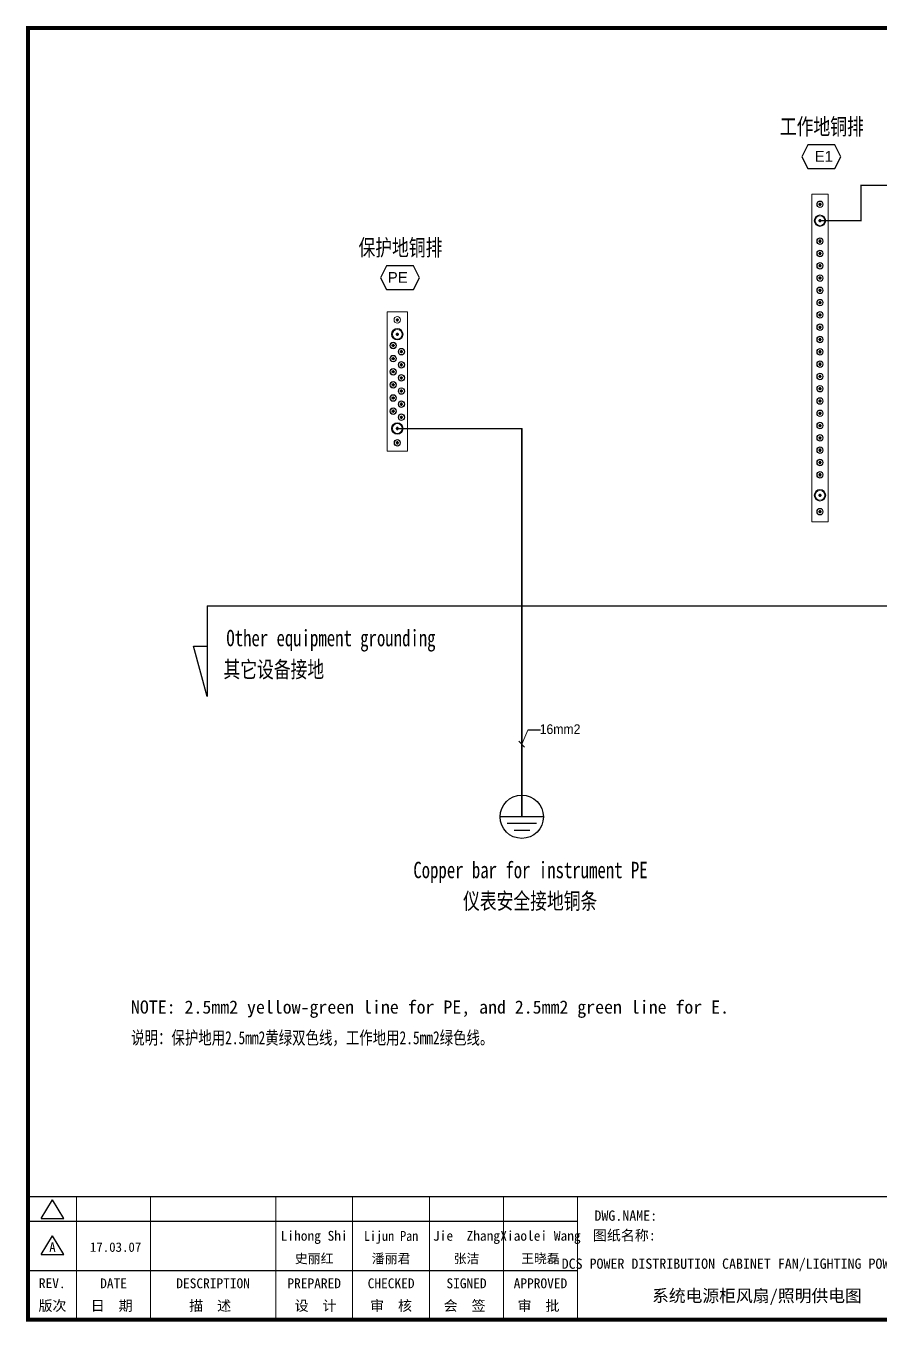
# Model space of a CAD drawing. Extents: x 81444 to 119867, y -54538 to -28747.
# Drawn here: x 96469 to 98552, y -32548 to -29386 of the extents above; entities that cross this region are included whole.
import ezdxf
from ezdxf.enums import TextEntityAlignment as Align
from ezdxf.lldxf.tags import DXFTag

# ---------------------------------------------------------------- set-up
doc = ezdxf.new("R2010")
doc.units = 0
doc.header["$LTSCALE"] = 100
doc.header["$MEASUREMENT"] = 0
doc.layers.add('02___PRT_ALL_AXES', color=7, linetype='Continuous')
doc.layers.add('t', color=1, linetype='Continuous')
doc.layers.add('细实线', color=7, linetype='Continuous', lineweight=20)
doc.styles.add('HZ', font='arial.ttf', dxfattribs={"width": 0.7})
doc.styles.add('HZTXT1', font='', dxfattribs={"width": 0.8})
doc.styles.get("Standard").update_dxf_attribs({"font": ''})
doc.styles.get('HZTXT1').set_extended_font_data('SimSun')
doc.styles.get('Standard').set_extended_font_data('SimSun')
tags = doc.linetypes.add('CENTER', pattern=[2, 1.25, -0.25, 0.25, -0.25]).pattern_tags.tags
tags[10:11] = [DXFTag(74, 4), DXFTag(75, 0), DXFTag(340, '0'), DXFTag(46, 1.0), DXFTag(50, 0.0), DXFTag(44, 0.0), DXFTag(45, 0.0)]
tags[8:9] = [DXFTag(74, 4), DXFTag(75, 0), DXFTag(340, '0'), DXFTag(46, 1.0), DXFTag(50, 0.0), DXFTag(44, 0.0), DXFTag(45, 0.0)]
tags[6:7] = [DXFTag(74, 4), DXFTag(75, 0), DXFTag(340, '0'), DXFTag(46, 1.0), DXFTag(50, 0.0), DXFTag(44, 0.0), DXFTag(45, 0.0)]
tags[4:5] = [DXFTag(74, 4), DXFTag(75, 0), DXFTag(340, '0'), DXFTag(46, 1.0), DXFTag(50, 0.0), DXFTag(44, 0.0), DXFTag(45, 0.0)]
tags = doc.linetypes.add('HIDDEN', pattern=[0.375, 0.25, -0.125]).pattern_tags.tags
tags[6:7] = [DXFTag(74, 4), DXFTag(75, 0), DXFTag(340, '0'), DXFTag(46, 1.0), DXFTag(50, 0.0), DXFTag(44, 0.0), DXFTag(45, 0.0)]
tags[4:5] = [DXFTag(74, 4), DXFTag(75, 0), DXFTag(340, '0'), DXFTag(46, 1.0), DXFTag(50, 0.0), DXFTag(44, 0.0), DXFTag(45, 0.0)]

# ---------------------------------------------------------------- blocks, each defined once
blk = doc.blocks.new('保护地铜排新')
at = {"linetype": 'Continuous', "lineweight": 0}
for p, q in [((11, -10.5), (11, -9.5)), ((11, -9.5), (12, -9.5)), ((12, -10.5), (11, -10.5)), ((12, -9.5), (12, -8.5)), ((12, -8.5), (13, -8.5)), ((12, -11.5), (12, -10.5)), ((13, -11.5), (12, -11.5)), ((13, -8.5), (13, -9.5)), ((13, -9.5), (14, -9.5)), ((13, -10.5), (13, -11.5)), ((14, -10.5), (13, -10.5)), ((14, -9.5), (14, -10.5)), ((6, -41.75), (6, -40.75)), ((6, -40.75), (7, -40.75)), ((7, -41.75), (6, -41.75)), ((7, -40.75), (7, -39.75)), ((7, -39.75), (8, -39.75)), ((7, -42.75), (7, -41.75)), ((8, -42.75), (7, -42.75)), ((8, -39.75), (8, -40.75)), ((8, -40.75), (9, -40.75)), ((8, -41.75), (8, -42.75)), ((9, -41.75), (8, -41.75)), ((9, -40.75), (9, -41.75)), ((17, -48.25), (17, -47.25)), ((17, -47.25), (18, -47.25)), ((18, -47.25), (18, -48.25)), ((6, -57.75), (6, -56.75)), ((6, -56.75), (7, -56.75)), ((7, -57.75), (6, -57.75)), ((7, -56.75), (7, -55.75)), ((7, -55.75), (8, -55.75)), ((7, -58.75), (7, -57.75)), ((8, -58.75), (7, -58.75)), ((8, -55.75), (8, -56.75)), ((8, -56.75), (9, -56.75)), ((8, -57.75), (8, -58.75)), ((9, -57.75), (8, -57.75)), ((9, -56.75), (9, -57.75)), ((16, -49.25), (16, -48.25)), ((16, -48.25), (17, -48.25)), ((17, -49.25), (16, -49.25)), ((17, -50.25), (17, -49.25)), ((18, -50.25), (17, -50.25)), ((18, -48.25), (19, -48.25)), ((18, -49.25), (18, -50.25)), ((19, -49.25), (18, -49.25)), ((19, -48.25), (19, -49.25)), ((6, -73.75), (6, -72.75)), ((6, -72.75), (7, -72.75)), ((7, -73.75), (6, -73.75)), ((7, -72.75), (7, -71.75)), ((7, -71.75), (8, -71.75)), ((7, -74.75), (7, -73.75)), ((8, -74.75), (7, -74.75)), ((8, -71.75), (8, -72.75)), ((8, -72.75), (9, -72.75)), ((8, -73.75), (8, -74.75)), ((9, -73.75), (8, -73.75)), ((9, -72.75), (9, -73.75)), ((16, -65.25), (16, -64.25)), ((16, -64.25), (17, -64.25)), ((17, -65.25), (16, -65.25)), ((17, -64.25), (17, -63.25)), ((17, -63.25), (18, -63.25)), ((17, -66.25), (17, -65.25)), ((18, -66.25), (17, -66.25)), ((18, -63.25), (18, -64.25)), ((18, -64.25), (19, -64.25)), ((18, -65.25), (18, -66.25)), ((19, -65.25), (18, -65.25)), ((19, -64.25), (19, -65.25)), ((6, -89.75), (6, -88.75)), ((6, -88.75), (7, -88.75)), ((7, -89.75), (6, -89.75)), ((7, -88.75), (7, -87.75)), ((7, -87.75), (8, -87.75)), ((7, -90.75), (7, -89.75)), ((8, -90.75), (7, -90.75)), ((8, -87.75), (8, -88.75)), ((8, -88.75), (9, -88.75)), ((8, -89.75), (8, -90.75)), ((9, -89.75), (8, -89.75)), ((9, -88.75), (9, -89.75)), ((16, -81.25), (16, -80.25)), ((16, -80.25), (17, -80.25)), ((17, -81.25), (16, -81.25)), ((17, -80.25), (17, -79.25)), ((17, -79.25), (18, -79.25)), ((17, -82.25), (17, -81.25)), ((18, -82.25), (17, -82.25)), ((18, -79.25), (18, -80.25)), ((18, -80.25), (19, -80.25)), ((18, -81.25), (18, -82.25)), ((19, -81.25), (18, -81.25)), ((19, -80.25), (19, -81.25)), ((6, -105.75), (6, -104.75)), ((6, -104.75), (7, -104.75)), ((7, -105.75), (6, -105.75)), ((7, -104.75), (7, -103.75)), ((7, -103.75), (8, -103.75)), ((7, -106.75), (7, -105.75)), ((8, -106.75), (7, -106.75)), ((8, -103.75), (8, -104.75)), ((8, -104.75), (9, -104.75)), ((8, -105.75), (8, -106.75)), ((9, -105.75), (8, -105.75)), ((9, -104.75), (9, -105.75)), ((16, -97.25), (16, -96.25)), ((16, -96.25), (17, -96.25)), ((17, -97.25), (16, -97.25)), ((17, -96.25), (17, -95.25)), ((17, -95.25), (18, -95.25)), ((17, -98.25), (17, -97.25)), ((18, -98.25), (17, -98.25)), ((18, -95.25), (18, -96.25)), ((18, -96.25), (19, -96.25)), ((18, -97.25), (18, -98.25)), ((19, -97.25), (18, -97.25)), ((19, -96.25), (19, -97.25)), ((6, -121.75), (6, -120.75)), ((6, -120.75), (7, -120.75)), ((7, -121.75), (6, -121.75)), ((7, -120.75), (7, -119.75)), ((7, -119.75), (8, -119.75)), ((7, -122.75), (7, -121.75)), ((8, -122.75), (7, -122.75)), ((8, -119.75), (8, -120.75)), ((8, -120.75), (9, -120.75)), ((8, -121.75), (8, -122.75)), ((9, -121.75), (8, -121.75)), ((9, -120.75), (9, -121.75)), ((16, -113.25), (16, -112.25)), ((16, -112.25), (17, -112.25)), ((17, -113.25), (16, -113.25)), ((17, -112.25), (17, -111.25)), ((17, -111.25), (18, -111.25)), ((17, -114.25), (17, -113.25)), ((18, -114.25), (17, -114.25)), ((18, -111.25), (18, -112.25)), ((18, -112.25), (19, -112.25)), ((18, -113.25), (18, -114.25)), ((19, -113.25), (18, -113.25)), ((19, -112.25), (19, -113.25)), ((16, -129.25), (16, -128.25)), ((16, -128.25), (17, -128.25)), ((17, -129.25), (16, -129.25)), ((17, -128.25), (17, -127.25)), ((17, -127.25), (18, -127.25)), ((17, -130.25), (17, -129.25)), ((18, -130.25), (17, -130.25)), ((18, -127.25), (18, -128.25)), ((18, -128.25), (19, -128.25)), ((18, -129.25), (18, -130.25)), ((19, -129.25), (18, -129.25)), ((19, -128.25), (19, -129.25)), ((11, -160.5), (11, -159.5)), ((11, -159.5), (12, -159.5)), ((12, -160.5), (11, -160.5)), ((12, -159.5), (12, -158.5)), ((12, -158.5), (13, -158.5)), ((12, -161.5), (12, -160.5)), ((13, -161.5), (12, -161.5)), ((13, -158.5), (13, -159.5)), ((13, -159.5), (14, -159.5)), ((13, -160.5), (13, -161.5)), ((14, -160.5), (13, -160.5)), ((14, -159.5), (14, -160.5))]:
    blk.add_line(p, q, dxfattribs=at)
at = {"linetype": 'Continuous'}
for p, q in [((11, -27.00499958026921), (12, -27.00499958026921)), ((11, -28.00499958026921), (11, -27.00499958026921)), ((12, -28.00499958026921), (11, -28.00499958026921)), ((12, -26.00499958026921), (13, -26.00499958026921)), ((12, -27.00499958026921), (12, -26.00499958026921)), ((12, -29.00499958026921), (12, -28.00499958026921)), ((13, -29.00499958026921), (12, -29.00499958026921)), ((13, -26.00499958026921), (13, -27.00499958026921)), ((13, -27.00499958026921), (14, -27.00499958026921)), ((14, -28.00499958026921), (13, -28.00499958026921)), ((13, -28.00499958026921), (13, -29.00499958026921)), ((14, -27.00499958026921), (14, -28.00499958026921)), ((11, -141.9950004197308), (12, -141.9950004197308)), ((11, -142.9950004197308), (11, -141.9950004197308)), ((12, -140.9950004197308), (13, -140.9950004197308)), ((12, -141.9950004197308), (12, -140.9950004197308)), ((13, -140.9950004197308), (13, -141.9950004197308)), ((13, -141.9950004197308), (14, -141.9950004197308)), ((14, -141.9950004197308), (14, -142.9950004197308)), ((12, -142.9950004197308), (11, -142.9950004197308)), ((12, -143.9950004197308), (12, -142.9950004197308)), ((13, -143.9950004197308), (12, -143.9950004197308)), ((14, -142.9950004197308), (13, -142.9950004197308)), ((13, -142.9950004197308), (13, -143.9950004197308))]:
    blk.add_line(p, q, dxfattribs=at)
blk.add_lwpolyline([(25, 0), (25, -169.9900008394616), (0, -169.9900008394616), (0, 0)], close=True)
for centre, radius in [((12.5, -27.50499958026921), 7), ((12.5, -27.50499958026921), 6), ((12.5, -142.4950004197308), 7), ((12.5, -142.4950004197308), 6)]:
    blk.add_circle(centre, radius, dxfattribs=at)
at = {"layer": '02___PRT_ALL_AXES', "linetype": 'Continuous', "lineweight": 0}
for centre, radius in [((12.5, -10), 4), ((7.5, -41.25), 4), ((7.5, -41.25), 3.6), ((17.5, -48.75), 4), ((17.5, -48.75), 3.6), ((7.5, -57.25), 4), ((7.5, -57.25), 3.6), ((17.5, -64.75), 4), ((17.5, -64.75), 3.6), ((7.5, -73.25), 4), ((7.5, -73.25), 3.6), ((17.5, -80.75), 4), ((17.5, -80.75), 3.6), ((7.5, -89.25), 4), ((7.5, -89.25), 3.6), ((17.5, -96.75), 4), ((17.5, -96.75), 3.6), ((7.5, -105.25), 4), ((7.5, -105.25), 3.6), ((17.5, -112.75), 4), ((17.5, -112.75), 3.6), ((7.5, -121.25), 4), ((7.5, -121.25), 3.6), ((17.5, -128.75), 4), ((17.5, -128.75), 3.6), ((12.5, -160), 4), ((12.5, -160), 3.6)]:
    blk.add_circle(centre, radius, dxfattribs=at)
at = {"layer": '细实线'}
for p, q in [((11, -10), (14, -10)), ((12.5, -8.5), (12.5, -11.5)), ((11, -27.50499958026921), (14, -27.50499958026921)), ((12.5, -26.00499958026921), (12.5, -29.00499958026921)), ((6, -41.25), (9, -41.25)), ((7.5, -39.75), (7.5, -42.75)), ((17.5, -47.25), (17.5, -50.25)), ((6, -57.25), (9, -57.25)), ((7.5, -55.75), (7.5, -58.75)), ((16, -48.75), (19, -48.75)), ((6, -73.25), (9, -73.25)), ((7.5, -71.75), (7.5, -74.75)), ((16, -64.75), (19, -64.75)), ((17.5, -63.25), (17.5, -66.25)), ((6, -89.25), (9, -89.25)), ((7.5, -87.75), (7.5, -90.75)), ((16, -80.75), (19, -80.75)), ((17.5, -79.25), (17.5, -82.25)), ((6, -105.25), (9, -105.25)), ((7.5, -103.75), (7.5, -106.75)), ((16, -96.75), (19, -96.75)), ((17.5, -95.25), (17.5, -98.25)), ((6, -121.25), (9, -121.25)), ((7.5, -119.75), (7.5, -122.75)), ((16, -112.75), (19, -112.75)), ((17.5, -111.25), (17.5, -114.25)), ((12.5, -140.9950004197308), (12.5, -143.9950004197308)), ((16, -128.75), (19, -128.75)), ((17.5, -127.25), (17.5, -130.25)), ((11, -142.4950004197308), (14, -142.4950004197308)), ((11, -160), (14, -160)), ((12.5, -158.5), (12.5, -161.5))]:
    blk.add_line(p, q, dxfattribs=at)
blk = doc.blocks.new('工作地铜排新')
at = {"linetype": 'Continuous', "lineweight": 0}
for p, q in [((8.590020265575731, -13.04118399630534), (8.590020265575731, -12.04118399630534)), ((8.590020265575731, -12.04118399630534), (9.590020265575731, -12.04118399630534)), ((9.590020265575731, -13.04118399630534), (8.590020265575731, -13.04118399630534)), ((9.590020265575731, -12.04118399630534), (9.590020265575731, -11.04118399630534)), ((9.590020265575731, -11.04118399630534), (10.59002026557573, -11.04118399630534)), ((9.590020265575731, -14.04118399630534), (9.590020265575731, -13.04118399630534)), ((10.59002026557573, -14.04118399630534), (9.590020265575731, -14.04118399630534)), ((10.59002026557573, -11.04118399630534), (10.59002026557573, -12.04118399630534)), ((10.59002026557573, -12.04118399630534), (11.59002026557573, -12.04118399630534)), ((10.59002026557573, -13.04118399630534), (10.59002026557573, -14.04118399630534)), ((11.59002026557573, -13.04118399630534), (10.59002026557573, -13.04118399630534)), ((11.59002026557573, -12.04118399630534), (11.59002026557573, -13.04118399630534)), ((8.590020265575731, -58.00000536441803), (8.590020265575731, -57.00000536441803)), ((8.590020265575731, -57.00000536441803), (9.590020265575731, -57.00000536441803)), ((9.590020265575731, -58.00000536441803), (8.590020265575731, -58.00000536441803)), ((9.590020265575731, -57.00000536441803), (9.590020265575731, -56.00000536441803)), ((9.590020265575731, -56.00000536441803), (10.59002026557573, -56.00000536441803)), ((9.590020265575731, -59.00000536441803), (9.590020265575731, -58.00000536441803)), ((10.59002026557573, -59.00000536441803), (9.590020265575731, -59.00000536441803)), ((10.59002026557573, -56.00000536441803), (10.59002026557573, -57.00000536441803)), ((10.59002026557573, -57.00000536441803), (11.59002026557573, -57.00000536441803)), ((10.59002026557573, -58.00000536441803), (10.59002026557573, -59.00000536441803)), ((11.59002026557573, -58.00000536441803), (10.59002026557573, -58.00000536441803)), ((11.59002026557573, -57.00000536441803), (11.59002026557573, -58.00000536441803)), ((8.590020265575731, -73.00000536441803), (8.590020265575731, -72.00000536441803)), ((8.590020265575731, -72.00000536441803), (9.590020265575731, -72.00000536441803)), ((9.590020265575731, -73.00000536441803), (8.590020265575731, -73.00000536441803)), ((9.590020265575731, -72.00000536441803), (9.590020265575731, -71.00000536441803)), ((9.590020265575731, -71.00000536441803), (10.59002026557573, -71.00000536441803)), ((9.590020265575731, -74.00000536441803), (9.590020265575731, -73.00000536441803)), ((10.59002026557573, -74.00000536441803), (9.590020265575731, -74.00000536441803)), ((10.59002026557573, -71.00000536441803), (10.59002026557573, -72.00000536441803)), ((10.59002026557573, -72.00000536441803), (11.59002026557573, -72.00000536441803)), ((10.59002026557573, -73.00000536441803), (10.59002026557573, -74.00000536441803)), ((11.59002026557573, -73.00000536441803), (10.59002026557573, -73.00000536441803)), ((11.59002026557573, -72.00000536441803), (11.59002026557573, -73.00000536441803)), ((8.590020265575731, -88.00000536441803), (8.590020265575731, -87.00000536441803)), ((8.590020265575731, -87.00000536441803), (9.590020265575731, -87.00000536441803)), ((9.590020265575731, -88.00000536441803), (8.590020265575731, -88.00000536441803)), ((9.590020265575731, -87.00000536441803), (9.590020265575731, -86.00000536441803)), ((9.590020265575731, -86.00000536441803), (10.59002026557573, -86.00000536441803)), ((9.590020265575731, -89.00000536441803), (9.590020265575731, -88.00000536441803)), ((10.59002026557573, -89.00000536441803), (9.590020265575731, -89.00000536441803)), ((10.59002026557573, -86.00000536441803), (10.59002026557573, -87.00000536441803)), ((10.59002026557573, -87.00000536441803), (11.59002026557573, -87.00000536441803)), ((10.59002026557573, -88.00000536441803), (10.59002026557573, -89.00000536441803)), ((11.59002026557573, -88.00000536441803), (10.59002026557573, -88.00000536441803)), ((11.59002026557573, -87.00000536441803), (11.59002026557573, -88.00000536441803)), ((8.590020265575731, -103.000005364418), (8.590020265575731, -102.000005364418)), ((8.590020265575731, -102.000005364418), (9.590020265575731, -102.000005364418)), ((9.590020265575731, -103.000005364418), (8.590020265575731, -103.000005364418)), ((9.590020265575731, -102.000005364418), (9.590020265575731, -101.000005364418)), ((9.590020265575731, -101.000005364418), (10.59002026557573, -101.000005364418)), ((9.590020265575731, -104.000005364418), (9.590020265575731, -103.000005364418)), ((10.59002026557573, -104.000005364418), (9.590020265575731, -104.000005364418)), ((10.59002026557573, -101.000005364418), (10.59002026557573, -102.000005364418)), ((10.59002026557573, -102.000005364418), (11.59002026557573, -102.000005364418)), ((10.59002026557573, -103.000005364418), (10.59002026557573, -104.000005364418)), ((11.59002026557573, -103.000005364418), (10.59002026557573, -103.000005364418)), ((11.59002026557573, -102.000005364418), (11.59002026557573, -103.000005364418)), ((8.590020265575731, -118.000005364418), (8.590020265575731, -117.000005364418)), ((8.590020265575731, -117.000005364418), (9.590020265575731, -117.000005364418)), ((9.590020265575731, -118.000005364418), (8.590020265575731, -118.000005364418)), ((9.590020265575731, -117.000005364418), (9.590020265575731, -116.000005364418)), ((9.590020265575731, -116.000005364418), (10.59002026557573, -116.000005364418)), ((9.590020265575731, -119.000005364418), (9.590020265575731, -118.000005364418)), ((10.59002026557573, -119.000005364418), (9.590020265575731, -119.000005364418)), ((10.59002026557573, -116.000005364418), (10.59002026557573, -117.000005364418)), ((10.59002026557573, -117.000005364418), (11.59002026557573, -117.000005364418)), ((10.59002026557573, -118.000005364418), (10.59002026557573, -119.000005364418)), ((11.59002026557573, -118.000005364418), (10.59002026557573, -118.000005364418)), ((11.59002026557573, -117.000005364418), (11.59002026557573, -118.000005364418)), ((8.590020265575731, -133.000005364418), (8.590020265575731, -132.000005364418)), ((8.590020265575731, -132.000005364418), (9.590020265575731, -132.000005364418)), ((9.590020265575731, -133.000005364418), (8.590020265575731, -133.000005364418)), ((9.590020265575731, -132.000005364418), (9.590020265575731, -131.000005364418)), ((9.590020265575731, -131.000005364418), (10.59002026557573, -131.000005364418)), ((9.590020265575731, -134.000005364418), (9.590020265575731, -133.000005364418)), ((10.59002026557573, -134.000005364418), (9.590020265575731, -134.000005364418)), ((10.59002026557573, -131.000005364418), (10.59002026557573, -132.000005364418)), ((10.59002026557573, -132.000005364418), (11.59002026557573, -132.000005364418)), ((10.59002026557573, -133.000005364418), (10.59002026557573, -134.000005364418)), ((11.59002026557573, -133.000005364418), (10.59002026557573, -133.000005364418)), ((11.59002026557573, -132.000005364418), (11.59002026557573, -133.000005364418)), ((8.590020265575731, -148.000005364418), (8.590020265575731, -147.000005364418)), ((8.590020265575731, -147.000005364418), (9.590020265575731, -147.000005364418)), ((9.590020265575731, -148.000005364418), (8.590020265575731, -148.000005364418)), ((9.590020265575731, -147.000005364418), (9.590020265575731, -146.000005364418)), ((9.590020265575731, -146.000005364418), (10.59002026557573, -146.000005364418)), ((9.590020265575731, -149.000005364418), (9.590020265575731, -148.000005364418)), ((10.59002026557573, -149.000005364418), (9.590020265575731, -149.000005364418)), ((10.59002026557573, -146.000005364418), (10.59002026557573, -147.000005364418)), ((10.59002026557573, -147.000005364418), (11.59002026557573, -147.000005364418)), ((10.59002026557573, -148.000005364418), (10.59002026557573, -149.000005364418)), ((11.59002026557573, -148.000005364418), (10.59002026557573, -148.000005364418)), ((11.59002026557573, -147.000005364418), (11.59002026557573, -148.000005364418)), ((8.590020265575731, -163.000005364418), (8.590020265575731, -162.000005364418)), ((8.590020265575731, -162.000005364418), (9.590020265575731, -162.000005364418)), ((9.590020265575731, -163.000005364418), (8.590020265575731, -163.000005364418)), ((9.590020265575731, -162.000005364418), (9.590020265575731, -161.000005364418)), ((9.590020265575731, -161.000005364418), (10.59002026557573, -161.000005364418)), ((9.590020265575731, -164.000005364418), (9.590020265575731, -163.000005364418)), ((10.59002026557573, -164.000005364418), (9.590020265575731, -164.000005364418)), ((10.59002026557573, -161.000005364418), (10.59002026557573, -162.000005364418)), ((10.59002026557573, -162.000005364418), (11.59002026557573, -162.000005364418)), ((10.59002026557573, -163.000005364418), (10.59002026557573, -164.000005364418)), ((11.59002026557573, -163.000005364418), (10.59002026557573, -163.000005364418)), ((11.59002026557573, -162.000005364418), (11.59002026557573, -163.000005364418)), ((8.590020265575731, -178.000005364418), (8.590020265575731, -177.000005364418)), ((8.590020265575731, -177.000005364418), (9.590020265575731, -177.000005364418)), ((9.590020265575731, -178.000005364418), (8.590020265575731, -178.000005364418)), ((9.590020265575731, -177.000005364418), (9.590020265575731, -176.000005364418)), ((9.590020265575731, -176.000005364418), (10.59002026557573, -176.000005364418)), ((9.590020265575731, -179.000005364418), (9.590020265575731, -178.000005364418)), ((10.59002026557573, -179.000005364418), (9.590020265575731, -179.000005364418)), ((10.59002026557573, -176.000005364418), (10.59002026557573, -177.000005364418)), ((10.59002026557573, -177.000005364418), (11.59002026557573, -177.000005364418)), ((10.59002026557573, -178.000005364418), (10.59002026557573, -179.000005364418)), ((11.59002026557573, -178.000005364418), (10.59002026557573, -178.000005364418)), ((11.59002026557573, -177.000005364418), (11.59002026557573, -178.000005364418)), ((8.590020265575731, -193.000005364418), (8.590020265575731, -192.000005364418)), ((8.590020265575731, -192.000005364418), (9.590020265575731, -192.000005364418)), ((9.590020265575731, -193.000005364418), (8.590020265575731, -193.000005364418)), ((9.590020265575731, -192.000005364418), (9.590020265575731, -191.000005364418)), ((9.590020265575731, -191.000005364418), (10.59002026557573, -191.000005364418)), ((9.590020265575731, -194.000005364418), (9.590020265575731, -193.000005364418)), ((10.59002026557573, -194.000005364418), (9.590020265575731, -194.000005364418)), ((10.59002026557573, -191.000005364418), (10.59002026557573, -192.000005364418)), ((10.59002026557573, -192.000005364418), (11.59002026557573, -192.000005364418)), ((10.59002026557573, -193.000005364418), (10.59002026557573, -194.000005364418)), ((11.59002026557573, -193.000005364418), (10.59002026557573, -193.000005364418)), ((11.59002026557573, -192.000005364418), (11.59002026557573, -193.000005364418)), ((8.590020265575731, -208.000005364418), (8.590020265575731, -207.000005364418)), ((8.590020265575731, -207.000005364418), (9.590020265575731, -207.000005364418)), ((9.590020265575731, -208.000005364418), (8.590020265575731, -208.000005364418)), ((9.590020265575731, -207.000005364418), (9.590020265575731, -206.000005364418)), ((9.590020265575731, -206.000005364418), (10.59002026557573, -206.000005364418)), ((9.590020265575731, -209.000005364418), (9.590020265575731, -208.000005364418)), ((10.59002026557573, -209.000005364418), (9.590020265575731, -209.000005364418)), ((9.590020265575731, -222.000005364418), (9.590020265575731, -221.000005364418)), ((9.590020265575731, -221.000005364418), (10.59002026557573, -221.000005364418)), ((10.59002026557573, -206.000005364418), (10.59002026557573, -207.000005364418)), ((10.59002026557573, -207.000005364418), (11.59002026557573, -207.000005364418)), ((10.59002026557573, -208.000005364418), (10.59002026557573, -209.000005364418)), ((11.59002026557573, -208.000005364418), (10.59002026557573, -208.000005364418)), ((10.59002026557573, -221.000005364418), (10.59002026557573, -222.000005364418)), ((11.59002026557573, -207.000005364418), (11.59002026557573, -208.000005364418)), ((8.590020265575731, -223.000005364418), (8.590020265575731, -222.000005364418)), ((8.590020265575731, -222.000005364418), (9.590020265575731, -222.000005364418)), ((9.590020265575731, -223.000005364418), (8.590020265575731, -223.000005364418)), ((8.590020265575731, -238.000005364418), (8.590020265575731, -237.000005364418)), ((8.590020265575731, -237.000005364418), (9.590020265575731, -237.000005364418)), ((9.590020265575731, -224.000005364418), (9.590020265575731, -223.000005364418)), ((10.59002026557573, -224.000005364418), (9.590020265575731, -224.000005364418)), ((9.590020265575731, -237.000005364418), (9.590020265575731, -236.000005364418)), ((9.590020265575731, -236.000005364418), (10.59002026557573, -236.000005364418)), ((10.59002026557573, -222.000005364418), (11.59002026557573, -222.000005364418)), ((10.59002026557573, -223.000005364418), (10.59002026557573, -224.000005364418)), ((11.59002026557573, -223.000005364418), (10.59002026557573, -223.000005364418)), ((10.59002026557573, -236.000005364418), (10.59002026557573, -237.000005364418)), ((10.59002026557573, -237.000005364418), (11.59002026557573, -237.000005364418)), ((11.59002026557573, -222.000005364418), (11.59002026557573, -223.000005364418)), ((11.59002026557573, -237.000005364418), (11.59002026557573, -238.000005364418)), ((9.590020265575731, -238.000005364418), (8.590020265575731, -238.000005364418)), ((8.590020265575731, -253.000005364418), (8.590020265575731, -252.000005364418)), ((8.590020265575731, -252.000005364418), (9.590020265575731, -252.000005364418)), ((9.590020265575731, -239.000005364418), (9.590020265575731, -238.000005364418)), ((10.59002026557573, -239.000005364418), (9.590020265575731, -239.000005364418)), ((9.590020265575731, -252.000005364418), (9.590020265575731, -251.000005364418)), ((9.590020265575731, -251.000005364418), (10.59002026557573, -251.000005364418)), ((10.59002026557573, -238.000005364418), (10.59002026557573, -239.000005364418)), ((11.59002026557573, -238.000005364418), (10.59002026557573, -238.000005364418)), ((10.59002026557573, -251.000005364418), (10.59002026557573, -252.000005364418)), ((10.59002026557573, -252.000005364418), (11.59002026557573, -252.000005364418)), ((11.59002026557573, -252.000005364418), (11.59002026557573, -253.000005364418)), ((9.590020265575731, -253.000005364418), (8.590020265575731, -253.000005364418)), ((8.590020265575731, -268.000005364418), (8.590020265575731, -267.000005364418)), ((8.590020265575731, -267.000005364418), (9.590020265575731, -267.000005364418)), ((9.590020265575731, -268.000005364418), (8.590020265575731, -268.000005364418)), ((9.590020265575731, -254.000005364418), (9.590020265575731, -253.000005364418)), ((10.59002026557573, -254.000005364418), (9.590020265575731, -254.000005364418)), ((9.590020265575731, -267.000005364418), (9.590020265575731, -266.000005364418)), ((9.590020265575731, -266.000005364418), (10.59002026557573, -266.000005364418)), ((9.590020265575731, -269.000005364418), (9.590020265575731, -268.000005364418)), ((10.59002026557573, -253.000005364418), (10.59002026557573, -254.000005364418)), ((11.59002026557573, -253.000005364418), (10.59002026557573, -253.000005364418)), ((10.59002026557573, -266.000005364418), (10.59002026557573, -267.000005364418)), ((10.59002026557573, -267.000005364418), (11.59002026557573, -267.000005364418)), ((10.59002026557573, -268.000005364418), (10.59002026557573, -269.000005364418)), ((11.59002026557573, -268.000005364418), (10.59002026557573, -268.000005364418)), ((11.59002026557573, -267.000005364418), (11.59002026557573, -268.000005364418)), ((8.590020265575731, -283.000005364418), (8.590020265575731, -282.000005364418)), ((8.590020265575731, -282.000005364418), (9.590020265575731, -282.000005364418)), ((9.590020265575731, -283.000005364418), (8.590020265575731, -283.000005364418)), ((10.59002026557573, -269.000005364418), (9.590020265575731, -269.000005364418)), ((9.590020265575731, -282.000005364418), (9.590020265575731, -281.000005364418)), ((9.590020265575731, -281.000005364418), (10.59002026557573, -281.000005364418)), ((9.590020265575731, -284.000005364418), (9.590020265575731, -283.000005364418)), ((10.59002026557573, -284.000005364418), (9.590020265575731, -284.000005364418)), ((10.59002026557573, -281.000005364418), (10.59002026557573, -282.000005364418)), ((10.59002026557573, -282.000005364418), (11.59002026557573, -282.000005364418)), ((10.59002026557573, -283.000005364418), (10.59002026557573, -284.000005364418)), ((11.59002026557573, -283.000005364418), (10.59002026557573, -283.000005364418)), ((11.59002026557573, -282.000005364418), (11.59002026557573, -283.000005364418)), ((8.590020265575731, -298.000005364418), (8.590020265575731, -297.000005364418)), ((8.590020265575731, -297.000005364418), (9.590020265575731, -297.000005364418)), ((9.590020265575731, -298.000005364418), (8.590020265575731, -298.000005364418)), ((9.590020265575731, -297.000005364418), (9.590020265575731, -296.000005364418)), ((9.590020265575731, -296.000005364418), (10.59002026557573, -296.000005364418)), ((9.590020265575731, -299.000005364418), (9.590020265575731, -298.000005364418)), ((10.59002026557573, -299.000005364418), (9.590020265575731, -299.000005364418)), ((10.59002026557573, -296.000005364418), (10.59002026557573, -297.000005364418)), ((10.59002026557573, -297.000005364418), (11.59002026557573, -297.000005364418)), ((10.59002026557573, -298.000005364418), (10.59002026557573, -299.000005364418)), ((11.59002026557573, -298.000005364418), (10.59002026557573, -298.000005364418)), ((11.59002026557573, -297.000005364418), (11.59002026557573, -298.000005364418)), ((8.590020265575731, -313.000005364418), (8.590020265575731, -312.000005364418)), ((8.590020265575731, -312.000005364418), (9.590020265575731, -312.000005364418)), ((9.590020265575731, -313.000005364418), (8.590020265575731, -313.000005364418)), ((9.590020265575731, -312.000005364418), (9.590020265575731, -311.000005364418)), ((9.590020265575731, -311.000005364418), (10.59002026557573, -311.000005364418)), ((9.590020265575731, -314.000005364418), (9.590020265575731, -313.000005364418)), ((10.59002026557573, -314.000005364418), (9.590020265575731, -314.000005364418)), ((10.59002026557573, -311.000005364418), (10.59002026557573, -312.000005364418)), ((10.59002026557573, -312.000005364418), (11.59002026557573, -312.000005364418)), ((10.59002026557573, -313.000005364418), (10.59002026557573, -314.000005364418)), ((11.59002026557573, -313.000005364418), (10.59002026557573, -313.000005364418)), ((11.59002026557573, -312.000005364418), (11.59002026557573, -313.000005364418)), ((8.590020265575731, -328.000005364418), (8.590020265575731, -327.000005364418)), ((8.590020265575731, -327.000005364418), (9.590020265575731, -327.000005364418)), ((9.590020265575731, -328.000005364418), (8.590020265575731, -328.000005364418)), ((9.590020265575731, -327.000005364418), (9.590020265575731, -326.000005364418)), ((9.590020265575731, -326.000005364418), (10.59002026557573, -326.000005364418)), ((9.590020265575731, -329.000005364418), (9.590020265575731, -328.000005364418)), ((10.59002026557573, -329.000005364418), (9.590020265575731, -329.000005364418)), ((10.59002026557573, -326.000005364418), (10.59002026557573, -327.000005364418)), ((10.59002026557573, -327.000005364418), (11.59002026557573, -327.000005364418)), ((10.59002026557573, -328.000005364418), (10.59002026557573, -329.000005364418)), ((11.59002026557573, -328.000005364418), (10.59002026557573, -328.000005364418)), ((11.59002026557573, -327.000005364418), (11.59002026557573, -328.000005364418)), ((8.590020265575731, -343.000005364418), (8.590020265575731, -342.000005364418)), ((8.590020265575731, -342.000005364418), (9.590020265575731, -342.000005364418)), ((9.590020265575731, -343.000005364418), (8.590020265575731, -343.000005364418)), ((9.590020265575731, -342.000005364418), (9.590020265575731, -341.000005364418)), ((9.590020265575731, -341.000005364418), (10.59002026557573, -341.000005364418)), ((9.590020265575731, -344.000005364418), (9.590020265575731, -343.000005364418)), ((10.59002026557573, -344.000005364418), (9.590020265575731, -344.000005364418)), ((10.59002026557573, -341.000005364418), (10.59002026557573, -342.000005364418)), ((10.59002026557573, -342.000005364418), (11.59002026557573, -342.000005364418)), ((10.59002026557573, -343.000005364418), (10.59002026557573, -344.000005364418)), ((11.59002026557573, -343.000005364418), (10.59002026557573, -343.000005364418)), ((11.59002026557573, -342.000005364418), (11.59002026557573, -343.000005364418)), ((8.590020265575731, -388.000005364418), (8.590020265575731, -387.000005364418)), ((8.590020265575731, -387.000005364418), (9.590020265575731, -387.000005364418)), ((9.590020265575731, -388.000005364418), (8.590020265575731, -388.000005364418)), ((9.590020265575731, -387.000005364418), (9.590020265575731, -386.000005364418)), ((9.590020265575731, -386.000005364418), (10.59002026557573, -386.000005364418)), ((9.590020265575731, -389.000005364418), (9.590020265575731, -388.000005364418)), ((10.59002026557573, -389.000005364418), (9.590020265575731, -389.000005364418)), ((10.59002026557573, -386.000005364418), (10.59002026557573, -387.000005364418)), ((10.59002026557573, -387.000005364418), (11.59002026557573, -387.000005364418)), ((10.59002026557573, -388.000005364418), (10.59002026557573, -389.000005364418)), ((11.59002026557573, -388.000005364418), (10.59002026557573, -388.000005364418)), ((11.59002026557573, -387.000005364418), (11.59002026557573, -388.000005364418))]:
    blk.add_line(p, q, dxfattribs=at)
at = {"linetype": 'Continuous'}
for p, q in [((9.590020265575731, -31.00000536441803), (10.59002026557573, -31.00000536441803)), ((9.590020265575731, -32.00000536441803), (9.590020265575731, -31.00000536441803)), ((10.59002026557573, -31.00000536441803), (10.59002026557573, -32.00000536441803)), ((8.590020265575731, -32.00000536441803), (9.590020265575731, -32.00000536441803)), ((8.590020265575731, -33.00000536441803), (8.590020265575731, -32.00000536441803)), ((9.590020265575731, -33.00000536441803), (8.590020265575731, -33.00000536441803)), ((9.590020265575731, -34.00000536441803), (9.590020265575731, -33.00000536441803)), ((10.59002026557573, -34.00000536441803), (9.590020265575731, -34.00000536441803)), ((10.59002026557573, -32.00000536441803), (11.59002026557573, -32.00000536441803)), ((11.59002026557573, -33.00000536441803), (10.59002026557573, -33.00000536441803)), ((10.59002026557573, -33.00000536441803), (10.59002026557573, -34.00000536441803)), ((11.59002026557573, -32.00000536441803), (11.59002026557573, -33.00000536441803)), ((8.590020265575731, -367.000005364418), (9.590020265575731, -367.000005364418)), ((8.590020265575731, -368.000005364418), (8.590020265575731, -367.000005364418)), ((9.590020265575731, -368.000005364418), (8.590020265575731, -368.000005364418)), ((9.590020265575731, -366.000005364418), (10.59002026557573, -366.000005364418)), ((9.590020265575731, -367.000005364418), (9.590020265575731, -366.000005364418)), ((9.590020265575731, -369.000005364418), (9.590020265575731, -368.000005364418)), ((10.59002026557573, -369.000005364418), (9.590020265575731, -369.000005364418)), ((10.59002026557573, -366.000005364418), (10.59002026557573, -367.000005364418)), ((10.59002026557573, -367.000005364418), (11.59002026557573, -367.000005364418)), ((11.59002026557573, -368.000005364418), (10.59002026557573, -368.000005364418)), ((10.59002026557573, -368.000005364418), (10.59002026557573, -369.000005364418)), ((11.59002026557573, -367.000005364418), (11.59002026557573, -368.000005364418))]:
    blk.add_line(p, q, dxfattribs=at)
blk.add_lwpolyline([(20.00004053115845, 0), (20.00004053115845, -400.0000286102295), (0, -400.0000286102295), (0, 0)], close=True)
for centre, radius in [((10.09002026557573, -32.50000536441803), 7), ((10.09002026557573, -32.50000536441803), 6), ((10.09002026557573, -367.500005364418), 7), ((10.09002026557573, -367.500005364418), 6)]:
    blk.add_circle(centre, radius, dxfattribs=at)
at = {"layer": '02___PRT_ALL_AXES', "linetype": 'Continuous', "lineweight": 0}
for centre, radius in [((10.09002026557573, -12.54118399630534), 4), ((10.09002026557573, -12.54118399630534), 3.6), ((10.09002026557573, -57.50000536441803), 4), ((10.09002026557573, -57.50000536441803), 3.6), ((10.09002026557573, -72.50000536441803), 4), ((10.09002026557573, -72.50000536441803), 3.6), ((10.09002026557573, -87.50000536441803), 4), ((10.09002026557573, -87.50000536441803), 3.6), ((10.09002026557573, -102.500005364418), 4), ((10.09002026557573, -102.500005364418), 3.6), ((10.09002026557573, -117.500005364418), 4), ((10.09002026557573, -117.500005364418), 3.6), ((10.09002026557573, -132.500005364418), 4), ((10.09002026557573, -132.500005364418), 3.6), ((10.09002026557573, -147.500005364418), 4), ((10.09002026557573, -147.500005364418), 3.6), ((10.09002026557573, -162.500005364418), 4), ((10.09002026557573, -177.500005364418), 4), ((10.09002026557573, -162.500005364418), 3.6), ((10.09002026557573, -177.500005364418), 3.6), ((10.09002026557573, -192.500005364418), 4), ((10.09002026557573, -192.500005364418), 3.6), ((10.09002026557573, -207.500005364418), 4), ((10.09002026557573, -207.500005364418), 3.6), ((10.09002026557573, -222.500005364418), 4), ((10.09002026557573, -222.500005364418), 3.6), ((10.09002026557573, -237.500005364418), 4), ((10.09002026557573, -237.500005364418), 3.6), ((10.09002026557573, -252.500005364418), 4), ((10.09002026557573, -252.500005364418), 3.6), ((10.09002026557573, -267.500005364418), 4), ((10.09002026557573, -267.500005364418), 3.6), ((10.09002026557573, -282.500005364418), 4), ((10.09002026557573, -282.500005364418), 3.6), ((10.09002026557573, -297.500005364418), 4), ((10.09002026557573, -297.500005364418), 3.6), ((10.09002026557573, -312.500005364418), 4), ((10.09002026557573, -312.500005364418), 3.6), ((10.09002026557573, -327.500005364418), 4), ((10.09002026557573, -327.500005364418), 3.6), ((10.09002026557573, -342.500005364418), 4), ((10.09002026557573, -342.500005364418), 3.6), ((10.09002026557573, -387.500005364418), 4), ((10.09002026557573, -387.500005364418), 3.6)]:
    blk.add_circle(centre, radius, dxfattribs=at)
at = {"layer": '细实线'}
for p, q in [((8.590020265575731, -12.54118399630534), (11.59002026557573, -12.54118399630534)), ((10.09002026557573, -11.04118399630534), (10.09002026557573, -14.04118399630534)), ((10.09002026557573, -31.00000536441803), (10.09002026557573, -34.00000536441803)), ((8.590020265575731, -32.50000536441803), (11.59002026557573, -32.50000536441803)), ((8.590020265575731, -57.50000536441803), (11.59002026557573, -57.50000536441803)), ((10.09002026557573, -56.00000536441803), (10.09002026557573, -59.00000536441803)), ((8.590020265575731, -72.50000536441803), (11.59002026557573, -72.50000536441803)), ((10.09002026557573, -71.00000536441803), (10.09002026557573, -74.00000536441803)), ((8.590020265575731, -87.50000536441803), (11.59002026557573, -87.50000536441803)), ((10.09002026557573, -86.00000536441803), (10.09002026557573, -89.00000536441803)), ((8.590020265575731, -102.500005364418), (11.59002026557573, -102.500005364418)), ((10.09002026557573, -101.000005364418), (10.09002026557573, -104.000005364418)), ((8.590020265575731, -117.500005364418), (11.59002026557573, -117.500005364418)), ((10.09002026557573, -116.000005364418), (10.09002026557573, -119.000005364418)), ((8.590020265575731, -132.500005364418), (11.59002026557573, -132.500005364418)), ((10.09002026557573, -131.000005364418), (10.09002026557573, -134.000005364418)), ((8.590020265575731, -147.500005364418), (11.59002026557573, -147.500005364418)), ((10.09002026557573, -146.000005364418), (10.09002026557573, -149.000005364418)), ((8.590020265575731, -162.500005364418), (11.59002026557573, -162.500005364418)), ((10.09002026557573, -161.000005364418), (10.09002026557573, -164.000005364418)), ((8.590020265575731, -177.500005364418), (11.59002026557573, -177.500005364418)), ((10.09002026557573, -176.000005364418), (10.09002026557573, -179.000005364418)), ((8.590020265575731, -192.500005364418), (11.59002026557573, -192.500005364418)), ((10.09002026557573, -191.000005364418), (10.09002026557573, -194.000005364418)), ((8.590020265575731, -207.500005364418), (11.59002026557573, -207.500005364418)), ((10.09002026557573, -206.000005364418), (10.09002026557573, -209.000005364418)), ((10.09002026557573, -221.000005364418), (10.09002026557573, -224.000005364418)), ((8.590020265575731, -222.500005364418), (11.59002026557573, -222.500005364418)), ((10.09002026557573, -236.000005364418), (10.09002026557573, -239.000005364418)), ((8.590020265575731, -237.500005364418), (11.59002026557573, -237.500005364418)), ((8.590020265575731, -252.500005364418), (11.59002026557573, -252.500005364418)), ((10.09002026557573, -251.000005364418), (10.09002026557573, -254.000005364418)), ((8.590020265575731, -267.500005364418), (11.59002026557573, -267.500005364418)), ((10.09002026557573, -266.000005364418), (10.09002026557573, -269.000005364418)), ((8.590020265575731, -282.500005364418), (11.59002026557573, -282.500005364418)), ((10.09002026557573, -281.000005364418), (10.09002026557573, -284.000005364418)), ((8.590020265575731, -297.500005364418), (11.59002026557573, -297.500005364418)), ((10.09002026557573, -296.000005364418), (10.09002026557573, -299.000005364418)), ((8.590020265575731, -312.500005364418), (11.59002026557573, -312.500005364418)), ((10.09002026557573, -311.000005364418), (10.09002026557573, -314.000005364418)), ((8.590020265575731, -327.500005364418), (11.59002026557573, -327.500005364418)), ((10.09002026557573, -326.000005364418), (10.09002026557573, -329.000005364418)), ((8.590020265575731, -342.500005364418), (11.59002026557573, -342.500005364418)), ((10.09002026557573, -341.000005364418), (10.09002026557573, -344.000005364418)), ((8.590020265575731, -367.500005364418), (11.59002026557573, -367.500005364418)), ((10.09002026557573, -366.000005364418), (10.09002026557573, -369.000005364418)), ((8.590020265575731, -387.500005364418), (11.59002026557573, -387.500005364418)), ((10.09002026557573, -386.000005364418), (10.09002026557573, -389.000005364418))]:
    blk.add_line(p, q, dxfattribs=at)
blk = doc.blocks.new('图框')
at = {"color": 7}
for p, q in [((0, -2911.581424744189), (1340.158172602998, -2911.581424744189)), ((0, -3031.581424744189), (1340.158172602998, -3031.581424744189))]:
    blk.add_line(p, q, dxfattribs=at)
at = {"color": 7, "const_width": 3}
blk.add_lwpolyline([(4115.642035047145, -2851.581424744189), (0, -2851.581424744189)], dxfattribs=at)
at = {"layer": 't', "color": 7}
for p, q in [((31.94938321653171, -2904.992613363662), (59.89920926059131, -2859.122325316828)), ((87.8490353046218, -2904.992613363662), (59.89920926059131, -2859.122325316828)), ((31.94938321653171, -2904.992613363662), (87.8490353046218, -2904.992613363662)), ((31.94938321653171, -2992.977239491032), (59.89920926059131, -2947.106951444141)), ((87.8490353046218, -2992.977239491032), (59.89920926059131, -2947.106951444141)), ((31.94938321653171, -2992.977239491032), (87.8490353046218, -2992.977239491032))]:
    blk.add_line(p, q, dxfattribs=at)
at = {"layer": 't', "color": 7, "const_width": 9.61519705431492}
blk.add_lwpolyline([(4115.642035047145, -3151.581424744189), (4115.642035047145, 0), (0, 0), (0, -3151.581424744189)], close=True, dxfattribs=at)
at = {"layer": 't', "color": 7, "const_width": 2.40379926357873}
for points in [[(118.7653193609731, -2852.783324375967), (118.7653193609731, -3151.581424744189)], [(299.0502641293569, -2852.783324375967), (299.0502641293569, -3151.581424744189)], [(604.3883150879992, -2852.783324375967), (604.3883150879992, -3156.41304604568)], [(791.9882990770857, -2852.783324375967), (791.9882990770857, -3156.41304604568)], [(979.588283066143, -2852.783324375967), (979.588283066143, -3156.41304604568)], [(1159.873227834585, -2852.783324375967), (1159.873227834585, -3156.41304604568)], [(1340.158172602998, -2852.783324375967), (1340.158172602998, -3156.41304604568)]]:
    blk.add_lwpolyline(points, dxfattribs=at)
at = {"color": 7, "flags": 8}
for tag, p, height in [('DWG.NAME:', (1381.636459220965, -2910.37952511241), 25), ('PROJECTNAME:', (3125.480185663539, -2912.807924402037), 24), ('PROJECTNAME：', (3339.10867075545, -2913.108539231762), 25), ('DWG.NO.:', (3128.186172261583, -3030.402470643486), 24), ('图纸编号', (3315.362718925957, -3052.404678158069), 24), ('FILENO.:', (3128.672545599984, -3106.104124450346), 24), ('文档号', (3317.726365529132, -3124.132485953713), 24)]:
    blk.add_attdef(tag, p, '', height=height, dxfattribs=at)
for tag, height, p in [('RENLIU', 24, (698.1883070825425, -2950.380597809435)), ('SHUFENWANG', 24, (885.7882910716289, -2950.380597809435)), ('FANGHOU', 24, (1069.730755450379, -2950.380597809435)), ('DANDANLI', 24, (1250.015700218792, -2950.380597809435)), ('A', 23, (59.89920926059131, -2974.881554149018)), ('设计时间', 23, (213.8658221408186, -2974.881554149018)), ('刘仁', 23, (698.1883070825425, -3002.188376027443)), ('王姝芬', 23, (885.7882910716289, -3002.188376027443)), ('侯方', 23, (1069.730755450379, -3002.188376027443)), ('李丹丹', 23, (1250.015700218792, -3002.188376027443)), ('#10STATIONONTROLCABINETCOVER', 30, (1777.900103825072, -3017.182374560078)), ('PAGEXOFX', 24, (3953.713803545135, -3039.081424744189)), ('REV.', 24, (59.38265968048654, -3063.048954873535)), ('DATE', 24, (208.907791745165, -3063.048954873535)), ('DESCRIPTION', 24, (451.7192896086781, -3063.048954873535)), ('PREPARED', 24, (698.1883070825425, -3063.048954873535)), ('CHECKED', 24, (885.7882910716144, -3063.048954873535)), ('SIGNED', 24, (1069.730755450364, -3063.048954873535)), ('APPROVED', 24, (1250.015700218792, -3063.048954873535)), ('图纸名称', 30, (1777.900103825072, -3094.695064044037)), ('第几页共几页', 24, (3953.713803545135, -3114.081424744189))]:
    blk.add_attdef(tag, text='', height=height, dxfattribs=at).set_placement(p, align=Align.MIDDLE)
for tag, p in [('图纸名称:', (1377.81237181677, -2965.923337057193)), ('项目名称：', (3121.562334825969, -2984.305160940257)), ('项目名称：', (3325.036680579346, -2984.305160940257))]:
    blk.add_attdef(tag, text='', height=25, dxfattribs=at).set_placement(p, align=Align.BOTTOM_LEFT)
at = {"color": 7, "width": 0.8, "flags": 8}
blk.add_attdef('HANGZHOUHOLLYSYSAUTOMATIONCO.,LTD.', text='', height=24, dxfattribs=at).set_placement((2770.082304289484, -3045.714803244191), align=Align.MIDDLE)
at = {"layer": 't', "color": 7}
for s, p in [('版次', (59.89920926059131, -3117.600441270843)), ('日  期', (204.1999693705875, -3117.600441270843)), ('描  述', (444.4895954714448, -3117.600441270843)), ('设  计', (701.4970341851513, -3117.600441270843)), ('审  核', (885.5947788425256, -3117.600441270843)), ('会  签', (1065.022933075787, -3117.600441270843)), ('审  批', (1245.3078778442, -3117.600441270843))]:
    blk.add_text(s, height=25, dxfattribs=at).set_placement(p, align=Align.MIDDLE_CENTER)

msp = doc.modelspace()

# ---------------------------------------------------------------- linework, layer by layer
at = {"lineweight": 30}
for p, q in [((97374.95752616829, -30367.80951119106, 1632066600960), (97678.48624618552, -30367.80951119106, 1632066600960)), ((97678.48624618552, -30367.80951119106, 1632066600960), (97678.48624618552, -31315.15420689831, 1632066600960))]:
    msp.add_line(p, q, dxfattribs=at)
at = {"color": 5}
for p, q in [((96911.0175408124, -30800.22865540917, 1632066600960), (96911.0175408124, -31021.44322154294, 1632066600960)), ((96878.1898241665, -30899.21614177573, 1632066600960), (96911.0175408124, -30899.21614177573, 1632066600960)), ((96911.0175408124, -31021.44322154294, 1632066600960), (96878.1898241665, -30899.21614177573, 1632066600960))]:
    msp.add_line(p, q, dxfattribs=at)
at = {"color": 5, "linetype": 'CENTER'}
msp.add_line((96911.0175408124, -30800.22865540917, 1632066600960), (100365.5173861863, -30800.22865540917, 1632066600960), dxfattribs=at)
at = {"color": 3}
for p, q in [((97724.4827568451, -31103.9521197894, 1632066600960), (97693.22403575774, -31103.9521197894, 1632066600960)), ((97671.61473564603, -31130.70271475481, 1632066600960), (97685.35775672502, -31145.30645558618, 1632066600960))]:
    msp.add_line(p, q, dxfattribs=at)
for p, q in [((97731.24117934969, -31315.15420689831, 1632066600960), (97625.73131302142, -31315.15420689831, 1632066600960)), ((97714.80959949826, -31331.87337724211, 1632066600960), (97642.7431073536, -31331.87337724211, 1632066600960)), ((97698.37801964683, -31348.59254758591, 1632066600960), (97659.75490168578, -31348.59254758591, 1632066600960))]:
    msp.add_line(p, q)
at = {"color": 3, "elevation": 1632066600960}
for points in [[(98442.13832872831, -29675.54395294264), (98376.23612820361, -29675.54395294264), (98361.72092820359, -29704.57435294257), (98376.23612820361, -29733.60475294262), (98442.13832872831, -29733.60475294262), (98456.65352872827, -29704.57435294257), (98442.13832872831, -29675.54395294264)], [(97414.49903232304, -29970.87621353834), (97348.59683179835, -29970.87621353834), (97334.08163179833, -29999.90661353827), (97348.59683179835, -30028.93701353831), (97414.49903232304, -30028.93701353831), (97429.01423232301, -29999.90661353827), (97414.49903232304, -29970.87621353834)]]:
    msp.add_lwpolyline(points, dxfattribs=at)
msp.add_circle((97678.48624618552, -31315.15420689831, 1632066600960), 52.75493316415123)
at = {"layer": '细实线', "color": 3}
msp.add_line((97693.22403575774, -31103.9521197894, 1632066600960), (97678.48624618552, -31138.0045851705, 1632066600960), dxfattribs=at)
at = {"layer": '细实线', "color": 3, "const_width": 3, "elevation": 1632066600960}
msp.add_lwpolyline([(98405.77112435944, -29860.69046445609), (98505.77112435944, -29860.69046445609), (98505.77112435944, -29774.20355812311), (99235.33372921885, -29774.20355812311), (99235.33372921885, -29860.69046445609), (99335.33372921885, -29860.69046445609)], dxfattribs=at)
at = {"layer": '细实线', "color": 2, "const_width": 3, "elevation": 1632066600960}
msp.add_lwpolyline([(97374.95752616829, -30367.80951119106), (97678.48624618552, -30367.80951119106), (97678.48624618552, -31315.15420689831)], dxfattribs=at)

# ---------------------------------------------------------------- block references
at = {"color": 1}
ref = msp.add_blockref('图框', (96474.10940240827, -29390.33974976701), dxfattribs=at)
ref.add_attrib('图纸名称', '系统电源柜风扇/照明供电图', dxfattribs={"color": 7, "height": 30, "flags": 8}).set_placement((98252.00950623333, -32485.03481381104), align=Align.MIDDLE)
ref.add_attrib('刘仁', '史丽红', dxfattribs={"color": 7, "height": 23, "flags": 8}).set_placement((97172.29770949081, -32392.52812579445), align=Align.MIDDLE)
ref.add_attrib('王姝芬', '潘丽君', dxfattribs={"color": 7, "height": 23, "flags": 8}).set_placement((97359.8976934799, -32392.52812579445), align=Align.MIDDLE)
ref.add_attrib('侯方', '张洁', dxfattribs={"color": 7, "height": 23, "flags": 8}).set_placement((97543.84015785865, -32392.52812579445), align=Align.MIDDLE)
ref.add_attrib('李丹丹', '王晓磊', dxfattribs={"color": 7, "height": 23, "flags": 8}).set_placement((97724.12510262706, -32392.52812579445), align=Align.MIDDLE)
ref.add_attrib('设计时间', '17.03.07', dxfattribs={"color": 7, "height": 23, "flags": 8}).set_placement((96687.9752245491, -32365.22130391602), align=Align.MIDDLE)
ref.add_attrib('A', 'A', dxfattribs={"color": 7, "height": 23, "flags": 8}).set_placement((96534.00861166886, -32365.22130391602), align=Align.MIDDLE)
ref.add_attrib('REV.', 'REV.', dxfattribs={"color": 7, "height": 24, "flags": 8}).set_placement((96533.49206208876, -32453.38870464054), align=Align.MIDDLE)
ref.add_attrib('DATE', 'DATE', dxfattribs={"color": 7, "height": 24, "flags": 8}).set_placement((96683.01719415344, -32453.38870464054), align=Align.MIDDLE)
ref.add_attrib('DESCRIBE', 'DESCRIPTION', dxfattribs={"color": 7, "height": 24, "flags": 8}).set_placement((96925.82869201695, -32453.38870464054), align=Align.MIDDLE)
ref.add_attrib('PREPARE', 'PREPARED', dxfattribs={"color": 7, "height": 24, "flags": 8}).set_placement((97172.29770949081, -32453.38870464054), align=Align.MIDDLE)
ref.add_attrib('VERIFY', 'CHECKED', dxfattribs={"color": 7, "height": 24, "flags": 8}).set_placement((97359.8976934799, -32453.38870464054), align=Align.MIDDLE)
ref.add_attrib('SIGN', 'SIGNED', dxfattribs={"color": 7, "height": 24, "flags": 8}).set_placement((97543.84015785862, -32453.38870464054), align=Align.MIDDLE)
ref.add_attrib('APPROVER', 'APPROVED', dxfattribs={"color": 7, "height": 24, "flags": 8}).set_placement((97724.12510262706, -32453.38870464054), align=Align.MIDDLE)
ref.add_attrib('RENLIU', 'Lihong Shi', dxfattribs={"color": 7, "height": 24, "flags": 8}).set_placement((97172.29770949081, -32340.72034757644), align=Align.MIDDLE)
ref.add_attrib('SHUFENWANG', 'Lijun Pan', dxfattribs={"color": 7, "height": 24, "width": 0.9, "flags": 8}).set_placement((97359.8976934799, -32340.72034757644), align=Align.MIDDLE)
ref.add_attrib('FANGHOU', 'Jie  Zhang', dxfattribs={"color": 7, "height": 24, "flags": 8}).set_placement((97543.84015785865, -32340.72034757644), align=Align.MIDDLE)
ref.add_attrib('DANDANLI', 'Xiaolei Wang', dxfattribs={"color": 7, "height": 24, "flags": 8}).set_placement((97724.12510262706, -32340.72034757644), align=Align.MIDDLE)
ref.add_attrib('DWG.NAME:', 'DWG.NAME:', (97855.74586162923, -32300.71927487942), dxfattribs={"color": 7, "height": 25, "flags": 8})
ref.add_attrib('#10STATIONONTROLCABINETCOVER', 'DCS POWER DISTRIBUTION CABINET FAN/LIGHTING POWER SUPPLY', dxfattribs={"color": 7, "height": 25, "flags": 8}).set_placement((98252.00950623333, -32407.52212432708), align=Align.MIDDLE)
ref.add_attrib('图纸名称:', '图纸名称:', dxfattribs={"color": 7, "height": 25, "flags": 8}).set_placement((97851.92177422505, -32356.2630868242), align=Align.BOTTOM_LEFT)
at = {"layer": '细实线', "color": 1, "xscale": 2, "yscale": 2, "zscale": 2}
for name, p in [('工作地铜排新', (98385.59108382829, -29795.69045372726, 1632066600960)), ('保护地铜排新', (97349.95752616829, -30082.8195103516, 1632066600960))]:
    msp.add_blockref(name, p, dxfattribs=at)

# ---------------------------------------------------------------- texts
at = {"linetype": 'HIDDEN', "style": 'HZTXT1', "width": 0.75}
for s, p in [('工作地铜排', (98410.35086849226, -29630.30081124102, 1632066600960)), ('保护地铜排', (97382.71157208699, -29925.63307183672, 1632066600960)), ('Other equipment grounding', (97213.12200458752, -30884.46458137846, 1632066600960)), ('其它设备接地', (97073.78113581784, -30954.64719271906, 1632066600960)), ('Copper bar for instrument PE', (97699.78409047154, -31449.41661553954, 1632066600960)), ('仪表安全接地铜条', (97698.9999166523, -31519.56018097811, 1632066600960))]:
    msp.add_text(s, height=40, dxfattribs=at).set_placement(p, align=Align.MIDDLE)
at = {"color": 7, "style": 'HZ'}
for s, p in [('E1', (98392.73186430782, -29716.88476444378, 1632066600960)), ('PE', (97351.64925101856, -30012.21702503948, 1632066600960))]:
    msp.add_text(s, height=26.244, dxfattribs=at).set_placement(p)
at = {"color": 3, "style": 'HZ', "width": 0.9}
msp.add_text('16mm2', height=23.68732399778584, dxfattribs=at).set_placement((97722.288684184, -31113.15720054922, 1632066600960))
at = {"color": 3, "linetype": 'HIDDEN'}
msp.add_text('NOTE: 2.5mm2 yellow-green line for PE, and 2.5mm2 green line for E. ', height=32, dxfattribs=at).set_placement((96725.45417428939, -31795.32286529411, 1632066600960))
at = {"color": 3, "linetype": 'HIDDEN', "style": 'HZTXT1', "width": 0.75}
msp.add_text('说明：保护地用2.5mm2黄绿双色线，工作地用2.5mm2绿色线。', height=32, dxfattribs=at).set_placement((96725.91445022673, -31870.20023259176, 1632066600960))

doc.saveas('drawing.dxf')
